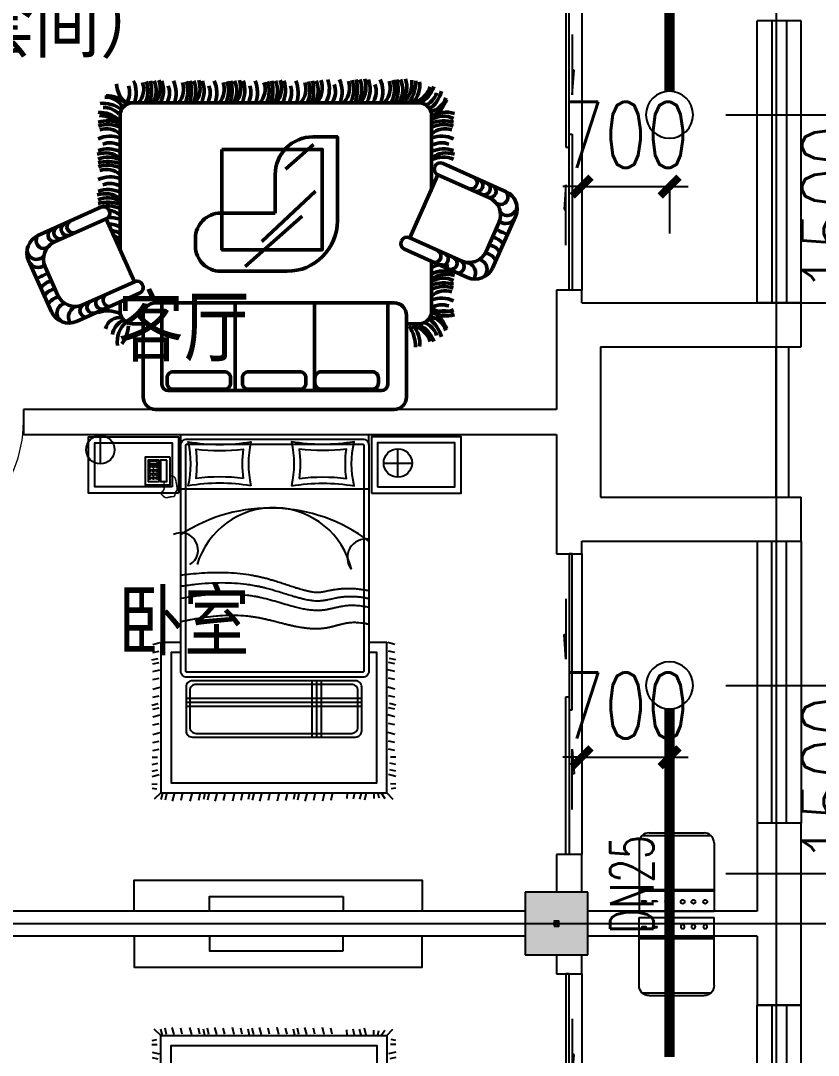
# Model space of a CAD drawing. Extents: x 0 to 2838408, y -923048 to 203859.
# Drawn here: x 2781941 to 2788298, y -390225 to -381975 of the extents above; entities that cross this region are included whole.
import ezdxf

# ---------------------------------------------------------------- set-up
doc = ezdxf.new("R2010")
doc.units = 0
doc.header["$LTSCALE"] = 1000
doc.layers.add('33', color=7, linetype='Continuous', lineweight=50)
for name, color, linetype in [('A-Fixt', 81, 'Continuous'), ('COLUMN', 9, 'Continuous'), ('DOTE', 8, 'Continuous'), ('E2-栏杆', 92, 'Continuous'), ('EQUIP_喷头', 7, 'Continuous'), ('LAYER2', 7, 'Continuous'), ('PIPE-喷淋', 6, 'Continuous'), ('PROMPT', 1, 'Continuous'), ('PUB_HATCH', 8, 'Continuous'), ('PUB_TEXT', 7, 'Continuous'), ('TEXT_喷淋', 7, 'Continuous'), ('TWT_DIM', 3, 'Continuous'), ('WALL', 9, 'Continuous'), ('WINDOW', 4, 'Continuous'), ('XREF', 8, 'Continuous'), ('配景', 3, 'Continuous')]:
    doc.layers.add(name, color=color, linetype=linetype)
doc.styles.add('_TCH_DIM_T3', font='SIMPLEX', dxfattribs={"width": 0.75, "bigfont": 'HZTXT'})
doc.styles.add('_TWT_PIPEDN', font='SIMPLEX', dxfattribs={"width": 0.8, "height": 2.3, "bigfont": 'HZTXT'})
doc.styles.get("Standard").update_dxf_attribs({"font": 'geniso.shx', "bigfont": 'hztxt.shx'})
doc.dimstyles.new('_TWT_ARCH&&150', dxfattribs={"dimtxt": 525, "dimasz": 150, "dimexe": 375, "dimexo": 450, "dimgap": 150, "dimtad": 1, "dimdec": 0, "dimzin": 0, "dimdsep": 46, "dimtxsty": '_TCH_DIM_T3', "dimblk": 'ARCHTICK', "dimcen": 0.09, "dimclrt": 7, "dimazin": 2, "dimtfac": 1, "dimtdec": 0, "dimtix": 1, "dimtmove": 2, "dimatfit": 3, "dimfxl": 1, "dimtolj": 1, "dimtzin": 0, "dimarcsym": 0})

# ---------------------------------------------------------------- blocks, each defined once
blk = doc.blocks.new('A$C59FF0D2A')
at = {"layer": '33', "color": 6}
for p, q in [((2880.8, 2636.6), (980.8, 2636.6)), ((880.8, 2536.6), (880.8, 1886.6)), ((2780.8, 2486.6), (1080.8, 2486.6)), ((1614.1, 1786.6), (1614.1, 2486.6)), ((2247.5, 1786.6), (2247.5, 2486.6)), ((2980.8, 1886.6), (2980.8, 2536.6)), ((1030.8, 2436.6), (1030.8, 1786.6)), ((2830.8, 1786.6), (2830.8, 2436.6)), ((880.8, 1954.3), (781.2, 1954.3)), ((3064.3, 1954.3), (2980.8, 1954.3)), ((3009.5, 1709), (3511.3, 1934.3)), ((681.2, 1854.3), (681.2, 1455.8)), ((3164.3, 1778.6), (3164.3, 1854.3)), ((3709.5, 1858.9), (3893.9, 1448.4)), ((980.8, 1786.6), (2880.8, 1786.6)), ((3050.5, 1617.8), (3461, 1802.1)), ((896.6, 1359), (394.9, 1584.3)), ((2984.4, 1642.9), (2984.4, 1642.9)), ((3050.5, 1617.8), (3275.8, 1116.1)), ((196.6, 1508.9), (12.3, 1098.4)), ((855.7, 1267.8), (445.2, 1452.1)), ((246.9, 1376.7), (144.5, 1148.7)), ((3164.3, 291), (3164.3, 1364.2)), ((855.7, 1267.8), (630.4, 766.1)), ((921.8, 1292.9), (921.8, 1292.9)), ((3686.3, 1300.4), (3275.8, 1116.1)), ((3818.5, 1250.1), (3316.7, 1024.8)), ((219.9, 950.4), (630.4, 766.1)), ((87.7, 900.1), (589.4, 674.8)), ((681.2, 879.3), (681.2, 291)), ((655.5, 700), (655.5, 700)), ((781.2, 191), (3064.3, 191))]:
    blk.add_line(p, q, dxfattribs=at)
at = {"layer": '33', "color": 252}
for p, q in [((3659.3, 1726.7), (3761.7, 1498.7)), ((1711.6, 1096.3), (2166.9, 1495.5)), ((1606.8, 894.7), (2033.9, 1297.9)), ((3250.6, 1050), (3250.6, 1050)), ((1622.9, 523.8), (1844.5, 721.3))]:
    blk.add_line(p, q, dxfattribs=at)
at = {"layer": '33', "color": 6}
for points in [[(1611.4, 2386.2), (1611.4, 2425.6, 0.414214), (1561.4, 2475.6), (1155, 2475.6, 0.414214), (1105, 2425.6), (1105, 2386.2, 0.414214), (1155, 2336.2), (1561.4, 2336.2, 0.414214)], [(2189.3, 2386.2), (2189.3, 2425.6, 0.414214), (2139.3, 2475.6), (1732.9, 2475.6, 0.414214), (1682.9, 2425.6), (1682.9, 2386.2, 0.414214), (1732.9, 2336.2), (2139.3, 2336.2, 0.414214)], [(2789.2, 2386.2), (2789.2, 2425.6, 0.414214), (2739.2, 2475.6), (2332.8, 2475.6, 0.414214), (2282.8, 2425.6), (2282.8, 2386.2, 0.414214), (2332.8, 2336.2), (2739.2, 2336.2, 0.414214)]]:
    blk.add_lwpolyline(points, format="xyb", close=True, dxfattribs=at)
for points in [[(1927.8, 1534.2), (1832.5, 1534.2, 0.414214), (1432.5, 1134.2), (1432.5, 463.5), (1627.8, 463.5, 0.414214), (1927.8, 763.5), (1927.8, 1071.3)], [(1927.8, 1071.3), (2363.3, 1071.3, 0.414214), (2563.3, 1271.3), (2563.3, 1334.2, 0.414214), (2363.3, 1534.2), (1832.5, 1534.2)]]:
    blk.add_lwpolyline(points, format="xyb", dxfattribs=at)
blk.add_lwpolyline([(2353, 562.6), (2353, 1362.6), (1553, 1362.6), (1553, 562.6)], close=True, dxfattribs=at)
for centre, radius, start, end in [((980.8, 2536.6), 100, 90, 180), ((2880.8, 2536.6), 100, 0, 90), ((1080.8, 2436.6), 50, 90, 180), ((2780.8, 2436.6), 50, 0, 90), ((781.2, 1854.3), 100, 90, 180), ((3064.3, 1854.3), 100, 0, 90), ((3572.7, 1797.5), 150, 24.17975, 114.17975), ((980.8, 1886.6), 100, 180, 270), ((2880.8, 1886.6), 100, 270, 0), ((3030, 1663.4), 50, 114.17975, 204.17975), ((333.4, 1447.5), 150, 65.82025, 155.82025), ((3030, 1663.4), 50, 204.17975, 294.17975), ((383.7, 1315.3), 150, 65.82025, 155.82025), ((3757, 1387), 150, 294.17975, 24.17975), ((876.2, 1313.4), 50, 335.82025, 65.82025), ((876.2, 1313.4), 50, 245.82025, 335.82025), ((3296.2, 1070.5), 50, 114.17975, 204.17975), ((3296.2, 1070.5), 50, 204.17975, 294.17975), ((609.9, 720.5), 50, 335.82025, 65.82025), ((609.9, 720.5), 50, 245.82025, 335.82025)]:
    blk.add_arc(centre, radius, start, end, dxfattribs=at)
at = {"layer": '33', "color": 252}
for centre, radius, start, end in [((881, 2165.8), 227.7, 197.87321, 243.13896), ((883.3, 2161.1), 202.4, 199.45813, 253.47291), ((966.9, 2101.9), 191.2, 170.19072, 224.74471), ((1115.2, 2139), 305.5, 179.75402, 213.06052), ((3369.2, 1946.2), 274.1, 142.59871, 175.10303), ((2992, 2092.7), 194.7, 308.83689, 9.98804), ((771.7, 2058.8), 219.5, 197.49508, 243.63714), ((722.9, 2057.5), 163.8, 198.3699, 258.92966), ((836, 2115.7), 240.2, 193.82007, 236.57304), ((792.4, 2091.9), 157.6, 197.0741, 248.46939), ((3082.7, 2059.2), 144, 291.32585, 351.87163), ((3167.1, 2019.9), 116.7, 260.01176, 346.48468), ((3430.3, 1846.6), 53.7, 286.0277, 84.99896), ((3490.3, 1898.2), 85.1, 277.23106, 34.95992), ((3588.5, 1868.5), 78.7, 281.20261, 61.53004), ((561.9, 1689), 202.4, 53.84819, 107.86297), ((582.1, 2078.3), 227.7, 250.55211, 295.81786), ((584.3, 1668.2), 191.2, 59.53804, 114.09203), ((599.7, 1959.5), 157.6, 249.753, 301.14829), ((3263.5, 2078.3), 227.7, 244.18214, 289.44789), ((3246.9, 1764), 53.1, 299.4492, 86.61382), ((3307.7, 1787.8), 50.3, 302.46922, 115.54545), ((3378.3, 1819.7), 50.2, 300.80004, 117.21463), ((3522.4, 1665.3), 150, 24.17975, 114.17975), ((602, 1989.7), 240.2, 246.49897, 289.25194), ((3625.6, 1865), 130, 282.7012, 328.94695), ((583.9, 1875.3), 219.5, 250.17398, 296.31604), ((572.4, 1853), 163.8, 251.0488, 311.60856), ((3666.3, 1791.9), 117.6, 277.82708, 328.84854), ((3690.2, 1733.6), 122.6, 279.52252, 328.43204), ((317.6, 1518.5), 78.7, 118.46996, 258.79739), ((415.9, 1548.2), 85.1, 145.04008, 262.76894), ((561.9, 1760.9), 202.4, 252.13703, 306.15181), ((582.9, 1932.1), 305.5, 255.47128, 288.77778), ((584.3, 1781.7), 191.2, 245.90797, 300.46196), ((4709.3, -408.9), 2186.1, 113.73705, 116.35844), ((475.9, 1496.6), 53.7, 95.00104, 253.9723), ((527.9, 1469.7), 50.2, 62.78537, 239.19996), ((582.1, 1760.2), 227.7, 250.55211, 295.81786), ((599.7, 1641.4), 157.6, 249.753, 301.14829), ((598.5, 1437.8), 50.3, 64.45455, 237.53078), ((3624.8, 1437.2), 150, 294.17975, 24.17975), ((3816.6, 1424.6), 80.2, 23.14273, 128.83959), ((280.6, 1515), 130, 211.05305, 257.2988), ((659.3, 1414), 53.1, 93.38618, 240.5508), ((3829.2, 1365.1), 75, 335.21214, 138.31923), ((239.8, 1441.9), 117.6, 211.15146, 262.17292), ((3261.6, 1557.3), 219.5, 243.68396, 244.30002), ((3262.7, 1614.1), 305.5, 251.22222, 255.22969), ((3772.4, 1291), 61.5, 318.42251, 152.21517), ((-803.1, -758.9), 2186.1, 63.64156, 66.26295), ((216, 1383.6), 122.6, 211.56796, 260.47748), ((3261.3, 1463.7), 191.2, 239.53804, 251.68369), ((3283.7, 1442.8), 202.4, 233.84819, 249.97571), ((3583.7, 1199.6), 50.1, 293.28438, 118.30027), ((3641.6, 1225.8), 51.1, 304.09998, 101.03437), ((3688.9, 1246.7), 50.1, 290.22773, 114.90662), ((3263.5, 1435.7), 227.7, 244.18214, 262.4545), ((3245.9, 1316.9), 157.6, 238.85171, 273.76083), ((3537.4, 1178.1), 50.6, 306.58664, 114.73653), ((149.1, 1037), 150, 155.82025, 245.82025), ((77, 1015.1), 75, 41.68077, 204.78786), ((89.5, 1074.6), 80.2, 51.16041, 156.85727), ((281.3, 1087.2), 150, 155.82025, 245.82025), ((3243.5, 1347.1), 240.2, 250.74806, 274.62247), ((3273.1, 1210.4), 163.8, 228.39144, 262.43559), ((133.7, 941), 61.5, 27.78483, 221.57749), ((3261.6, 1232.7), 219.5, 243.68396, 289.82602), ((3262.7, 1289.5), 305.5, 251.22222, 284.52872), ((217.3, 896.7), 50.1, 65.09338, 249.77227), ((264.5, 875.8), 51.1, 78.96563, 235.90002), ((3261.3, 1139.1), 191.2, 239.53804, 294.09203), ((3283.7, 1118.2), 202.4, 233.84819, 287.86297), ((322.5, 849.6), 50.1, 61.69973, 246.71562), ((368.7, 828.1), 50.6, 65.26347, 233.41336), ((3263.5, 1111.1), 227.7, 244.18214, 289.44789), ((3245.9, 992.3), 157.6, 238.85171, 290.247), ((3243.5, 1022.6), 240.2, 250.74806, 293.50103), ((3273.1, 885.9), 163.8, 228.39144, 288.9512), ((3261.6, 908.1), 219.5, 243.68396, 289.82602), ((3262.7, 965), 305.5, 251.22222, 284.52872), ((561.9, 793.7), 202.4, 252.13703, 306.15181), ((584.3, 814.6), 191.2, 245.90797, 300.46196), ((582.1, 786.6), 227.7, 250.55211, 295.81786), ((3261.3, 814.6), 191.2, 239.53804, 294.09203), ((3283.7, 793.7), 202.4, 233.84819, 287.86297), ((3263.5, 786.6), 227.7, 244.18214, 289.44789), ((599.7, 667.8), 157.6, 249.753, 301.14829), ((3245.9, 667.8), 157.6, 238.85171, 290.247), ((602, 698), 240.2, 246.49897, 289.25194), ((572.4, 561.3), 163.8, 251.0488, 311.60856), ((3243.5, 698), 240.2, 250.74806, 293.50103), ((3273.1, 561.3), 163.8, 228.39144, 288.9512), ((582.9, 640.4), 305.5, 255.47128, 288.77778), ((583.9, 583.6), 219.5, 250.17398, 296.31604), ((3326.4, 495.3), 202.4, 216.22812, 270.2429), ((3261.6, 583.6), 219.5, 243.68396, 289.82602), ((3262.7, 640.4), 305.5, 251.22222, 284.52872), ((561.9, 469.1), 202.4, 252.13703, 306.15181), ((584.3, 490), 191.2, 245.90797, 300.46196), ((771.7, 99.4), 219.5, 116.36286, 162.50492), ((722.9, 100.7), 163.8, 101.07034, 161.6301), ((781.2, 291), 100, 180, 270), ((3064.3, 291), 100, 270, 0), ((3291.9, 386.4), 157.6, 221.23164, 272.62693), ((3331.6, 494.7), 227.7, 226.56207, 271.82782), ((836, 42.5), 240.2, 123.42696, 166.17993), ((792.4, 66.3), 157.6, 111.53061, 162.9259), ((881, -7.7), 227.7, 116.86104, 162.12679), ((883.3, -2.9), 202.4, 106.52709, 160.54187), ((966.9, 56.3), 191.2, 135.25529, 189.80928), ((1112.3, 17.9), 305.5, 146.93948, 180.24598), ((1057.5, 32.9), 219.5, 139.40121, 185.54327), ((1081.7, 62.1), 202.4, 143.84819, 197.86297), ((1102.6, 84.5), 191.2, 149.53804, 204.09203), ((1253, 83.1), 305.5, 161.22222, 194.52872), ((1196.2, 84.2), 219.5, 153.68396, 199.82602), ((1173.9, 72.7), 163.8, 138.39144, 198.9512), ((1310.6, 102.3), 240.2, 160.74806, 203.50103), ((1280.4, 99.9), 157.6, 148.85171, 200.247), ((1399.1, 82.3), 227.7, 154.18214, 199.44789), ((1406.3, 62.1), 202.4, 143.84819, 197.86297), ((1427.1, 84.5), 191.2, 149.53804, 204.09203), ((1577.5, 83.1), 305.5, 161.22222, 194.52872), ((1520.7, 84.2), 219.5, 153.68396, 199.82602), ((1498.4, 72.7), 163.8, 138.39144, 198.9512), ((1635.1, 102.3), 240.2, 160.74806, 203.50103), ((1604.9, 99.9), 157.6, 148.85171, 200.247), ((1723.7, 82.3), 227.7, 154.18214, 199.44789), ((1755.6, 73), 202.4, 143.84819, 197.86297), ((1776.5, 95.4), 191.2, 149.53804, 204.09203), ((1926.9, 94), 305.5, 161.22222, 194.52872), ((1870.1, 95), 219.5, 153.68396, 199.82602), ((1847.8, 83.5), 163.8, 138.39144, 198.9512), ((1984.5, 113.1), 240.2, 160.74806, 203.50103), ((1954.3, 110.8), 157.6, 148.85171, 200.247), ((2073, 93.2), 227.7, 154.18214, 199.44789), ((2080.2, 73), 202.4, 143.84819, 197.86297), ((2101, 95.4), 191.2, 149.53804, 204.09203), ((2251.4, 94), 305.5, 161.22222, 194.52872), ((2194.6, 95), 219.5, 153.68396, 199.82602), ((2172.3, 83.5), 163.8, 138.39144, 198.9512), ((2309, 113.1), 240.2, 160.74806, 203.50103), ((2278.8, 110.8), 157.6, 148.85171, 200.247), ((2397.6, 93.2), 227.7, 154.18214, 199.44789), ((2404.7, 73), 202.4, 143.84819, 197.86297), ((2425.6, 95.4), 191.2, 149.53804, 204.09203), ((2576, 94), 305.5, 161.22222, 194.52872), ((2519.2, 95), 219.5, 153.68396, 199.82602), ((2496.9, 83.5), 163.8, 138.39144, 198.9512), ((2633.6, 113.1), 240.2, 160.74806, 203.50103), ((2603.4, 110.8), 157.6, 148.85171, 200.247), ((2722.1, 93.2), 227.7, 154.18214, 199.44789), ((2729.3, 73), 202.4, 143.84819, 197.86297), ((2750.1, 95.4), 191.2, 149.53804, 204.09203), ((2900.5, 94), 305.5, 161.22222, 194.52872), ((2843.7, 95), 219.5, 153.68396, 199.82602), ((2821.4, 83.5), 163.8, 138.39144, 198.9512), ((2958.1, 113.1), 240.2, 160.74806, 203.50103), ((2927.9, 110.8), 157.6, 148.85171, 200.247), ((3046.7, 93.2), 227.7, 154.18214, 199.44789), ((3047.3, 73), 202.4, 143.84819, 197.86297), ((3068.2, 95.4), 191.2, 149.53804, 204.09203), ((3218.6, 94), 305.5, 161.22222, 194.52872), ((3161.8, 95), 219.5, 153.68396, 199.82602), ((3139.5, 83.5), 163.8, 138.39144, 198.9512), ((3276.2, 113.1), 240.2, 160.74806, 203.50103), ((3246, 110.8), 157.6, 148.85171, 200.247), ((2990.3, 33.5), 202.4, 1.83806, 55.85284), ((3267.7, 355.7), 219.5, 226.06389, 272.20595), ((3282.9, 309.3), 163.8, 210.77137, 271.33113), ((3299.6, 435.5), 240.2, 233.12799, 275.88096)]:
    blk.add_arc(centre, radius, start, end, dxfattribs=at)
at = {"layer": '33', "color": 6}
for p in [(1614.1, 1786.6), (2247.5, 1786.6), (3078.6, 1555.1), (3106.8, 1492.4), (3135, 1429.7), (827.5, 1205.1), (771.2, 1079.7), (799.4, 1142.4), (743, 1016.9), (714.9, 954.2), (658.6, 828.8), (686.7, 891.5)]:
    blk.add_point(p, dxfattribs=at)
at = {"layer": '33', "color": 252}
for p in [(3163.1, 1366.9), (3191.3, 1304.2), (3219.4, 1241.5), (3247.6, 1178.8)]:
    blk.add_point(p, dxfattribs=at)
blk = doc.blocks.new('A$C2A5567CA')
at = {"layer": 'LAYER2', "color": 6}
for p, q in [((113.1, 2688.1), (113.1, 2914.4)), ((754, 2922.1), (2254, 2922.1)), ((754, 2836.3), (754, 2922.1)), ((2254, 2836.3), (2254, 2922.1)), ((2484.4, 2582), (2484.4, 2808.3)), ((2371.3, 2695.1), (2597.5, 2695.1)), ((2254, 2486.3), (754, 2486.3)), ((531.3, 1248.8), (587.3, 1263.8)), ((2461.4, 1248.8), (2405.3, 1263.8)), ((532.5, 1184.9), (582.9, 1196.1)), ((532.5, 1184.9), (582.9, 1196.1)), ((2460.2, 1184.9), (2409.7, 1196.1)), ((2460.2, 1184.9), (2409.7, 1196.1)), ((523.8, 1126.1), (574.2, 1137.4)), ((531.3, 1093.8), (581.7, 1105)), ((531.3, 1093.8), (581.7, 1105)), ((2461.4, 1093.8), (2410.9, 1105)), ((2461.4, 1093.8), (2410.9, 1105)), ((2468.9, 1126.1), (2418.4, 1137.4)), ((531.3, 1032.1), (587.3, 1047.1)), ((2461.4, 1032.1), (2405.3, 1047.1)), ((532.5, 968.2), (582.9, 979.4)), ((532.5, 968.2), (582.9, 979.4)), ((1798.3, 959.4), (1798.3, 509.4)), ((1836.3, 959.4), (1836.3, 509.4)), ((1874.3, 959.4), (1874.3, 509.4)), ((2460.2, 968.2), (2409.7, 979.4)), ((2460.2, 968.2), (2409.7, 979.4)), ((531.3, 892.1), (587.3, 907.1)), ((532.5, 828.2), (582.9, 839.4)), ((532.5, 828.2), (582.9, 839.4)), ((2461.4, 892.1), (2405.3, 907.1)), ((2460.2, 828.2), (2409.7, 839.4)), ((2460.2, 828.2), (2409.7, 839.4)), ((523.8, 765), (574.2, 776.2)), ((531.3, 732.6), (581.7, 743.9)), ((531.3, 732.6), (581.7, 743.9)), ((796.3, 819.3), (2196.3, 819.3)), ((796.3, 787.7), (2196.3, 787.7)), ((796.3, 756), (2196.3, 756)), ((2461.4, 732.6), (2410.9, 743.9)), ((2461.4, 732.6), (2410.9, 743.9)), ((2468.9, 765), (2418.4, 776.2)), ((531.3, 670.9), (587.3, 685.9)), ((2461.4, 670.9), (2405.3, 685.9)), ((532.5, 607), (582.9, 618.2)), ((532.5, 607), (582.9, 618.2)), ((2460.2, 607), (2409.7, 618.2)), ((2460.2, 607), (2409.7, 618.2)), ((531.3, 531), (587.3, 545.9)), ((2461.4, 531), (2405.3, 545.9)), ((532.5, 467), (582.9, 478.3)), ((532.5, 467), (582.9, 478.3)), ((532.5, 402.3), (582.9, 413.6)), ((2460.2, 467), (2409.7, 478.3)), ((2460.2, 467), (2409.7, 478.3)), ((2460.2, 402.3), (2409.7, 413.6)), ((524.9, 348.3), (567.8, 350.2)), ((2467.8, 348.3), (2424.8, 350.2)), ((525.7, 290.3), (572.4, 301.5)), ((525.7, 238.4), (572.4, 249.6)), ((2467, 290.3), (2420.3, 301.5)), ((2467, 238.4), (2420.3, 249.6)), ((525.7, 196.4), (581.7, 211.4)), ((2467, 196.4), (2410.9, 211.4)), ((523.8, 135.2), (566.7, 137)), ((525.6, 103.4), (563, 95.9)), ((2468.9, 135.2), (2425.9, 137)), ((2467, 103.4), (2429.7, 95.9)), ((596.3, 63.9), (542.1, 14.5)), ((607.5, 63.5), (596.3, 13.1)), ((639.9, 56), (628.7, 5.6)), ((639.9, 56), (628.7, 5.6)), ((701.6, 56), (686.6, 0)), ((765.5, 54.8), (754.3, 4.4)), ((765.5, 54.8), (754.3, 4.4)), ((841.5, 56), (826.6, 0)), ((905.5, 54.8), (894.2, 4.4)), ((905.5, 54.8), (894.2, 4.4)), ((946.1, 63.5), (934.9, 13.1)), ((978.5, 56), (967.3, 5.6)), ((978.5, 56), (967.3, 5.6)), ((1040.2, 56), (1025.2, 0)), ((1104.1, 54.8), (1092.9, 4.4)), ((1104.1, 54.8), (1092.9, 4.4)), ((1180.1, 56), (1165.2, 0)), ((1244.1, 54.8), (1232.8, 4.4)), ((1244.1, 54.8), (1232.8, 4.4)), ((1302.8, 63.5), (1291.6, 13.1)), ((1335.1, 56), (1323.9, 5.6)), ((1335.1, 56), (1323.9, 5.6)), ((1396.8, 56), (1381.9, 0)), ((1460.8, 54.8), (1449.5, 4.4)), ((1460.8, 54.8), (1449.5, 4.4)), ((1536.8, 56), (1521.8, 0)), ((1600.7, 54.8), (1589.5, 4.4)), ((1600.7, 54.8), (1589.5, 4.4)), ((1664, 63.5), (1652.8, 13.1)), ((1696.3, 56), (1685.1, 5.6)), ((1696.3, 56), (1685.1, 5.6)), ((1758, 56), (1743, 0)), ((1821.9, 54.8), (1810.7, 4.4)), ((1821.9, 54.8), (1810.7, 4.4)), ((1898, 56), (1883, 0)), ((1961.9, 54.8), (1950.7, 4.4)), ((1961.9, 54.8), (1950.7, 4.4)), ((2080.6, 62.4), (2078.8, 19.5)), ((2138.6, 61.7), (2127.4, 14.9)), ((2190.6, 61.7), (2179.4, 14.9)), ((2232.5, 61.7), (2217.5, 5.6)), ((2293.8, 63.5), (2291.9, 20.6)), ((2325.5, 61.7), (2333, 24.3)), ((2352.1, 64.6), (2379.8, 20.6)), ((2396.3, 63.9), (2443, 14.5))]:
    blk.add_line(p, q, dxfattribs=at)
for points in [[(735, 2454.9), (19.5, 2454.9), (19.5, 2904.9), (735, 2904.9)], [(2272.9, 2454.9), (2988.5, 2454.9), (2988.5, 2904.9), (2272.9, 2904.9)], [(685, 2504.9), (69.5, 2504.9), (69.5, 2854.9), (685, 2854.9)], [(2322.9, 2504.9), (2938.5, 2504.9), (2938.5, 2854.9), (2322.9, 2854.9)], [(668.3, 2741.2), (469.7, 2741.2), (469.7, 2520.5), (668.3, 2520.5)], [(581.6, 2717), (492.8, 2717), (492.8, 2547.7), (581.6, 2547.7)], [(569.5, 2705.9), (505, 2705.9), (505, 2689.8), (569.5, 2689.8)], [(644.1, 2718), (593.7, 2718), (593.7, 2546.7), (644.1, 2546.7)]]:
    blk.add_lwpolyline(points, close=True, dxfattribs=at)
for points in [[(804, 2886.3), (2204, 2886.3, -0.414214), (2254, 2836.3), (2254, 1036.3, -0.414214), (2204, 986.3), (804, 986.3, -0.414214), (754, 1036.3), (754, 2836.3, -0.414214)], [(804, 2846.3), (2204, 2846.3, -0.414214), (2214, 2836.3), (2214, 1036.3, -0.414214), (2204, 1026.3), (804, 1026.3, -0.414214), (794, 1036.3), (794, 2836.3, -0.414214)], [(1313.6, 2513.7, 0.08), (813.6, 2513.7, 0.114286), (813.6, 2863.7, 0.08), (1313.6, 2863.7, 0.114286)], [(1636, 2513.7, -0.08), (2136, 2513.7, -0.114286), (2136, 2863.7, -0.08), (1636, 2863.7, -0.114286)], [(1251.8, 2572.8, 0.058188), (875.5, 2572.8, 0.070569), (875.5, 2804.7, 0.058188), (1251.8, 2804.7, 0.070569)], [(1697.8, 2572.8, -0.058188), (2074.1, 2572.8, -0.070569), (2074.1, 2804.7, -0.058188), (1697.8, 2804.7, -0.070569)], [(846.3, 509.4), (2146.3, 509.4, 0.414214), (2196.3, 559.4), (2196.3, 909.4, 0.414214), (2146.3, 959.4), (846.3, 959.4, 0.414214), (796.3, 909.4), (796.3, 559.4, 0.414214)], [(876.3, 539.4), (2116.3, 539.4, 0.414214), (2166.3, 589.4), (2166.3, 879.4, 0.414214), (2116.3, 929.4), (876.3, 929.4, 0.414214), (826.3, 879.4), (826.3, 589.4, 0.414214)]]:
    blk.add_lwpolyline(points, format="xyb", close=True, dxfattribs=at)
at = {"layer": 'LAYER2', "color": 6, "const_width": 12}
blk.add_lwpolyline([(618.9, 2546.7), (620.4, 2528), (621.3, 2513), (621.4, 2501.4), (621, 2492.4), (620.1, 2485.8), (618.7, 2480.9), (616.9, 2477.2), (614.7, 2474.2), (612.3, 2471.5), (609.6, 2468.9), (607, 2466.5), (604.4, 2464.2), (602.1, 2462), (600.1, 2459.8), (598.6, 2457.6), (597.7, 2455.5), (597.6, 2453.2), (598.1, 2450.9), (599.2, 2448.6), (600.8, 2446.2), (602.8, 2443.7), (605.1, 2441.2), (607.7, 2438.5), (610.3, 2435.8), (613.1, 2433), (615.9, 2430.2), (618.9, 2427.5), (622, 2425), (625.3, 2422.8), (628.8, 2421), (632.6, 2419.7), (636.7, 2419), (641.2, 2418.9), (645.9, 2419.4), (650.8, 2420.3), (655.8, 2421.5), (660.9, 2422.8), (665.9, 2424), (670.8, 2425.1), (675.6, 2425.9), (680, 2426.3), (684.2, 2426.4), (688.1, 2426.4), (691.7, 2426.5), (695, 2426.8), (698, 2427.7), (700.6, 2429.1), (703, 2431.4), (704.9, 2434.7), (706.6, 2438.7), (708.1, 2443.2), (709.5, 2448.1), (710.8, 2453.1), (712.1, 2457.8), (713.4, 2462.3), (714.9, 2466), (716.5, 2469.1), (718.3, 2471.5), (720.1, 2473.5), (721.8, 2475.4), (723.3, 2477.4), (724.5, 2479.7), (725.4, 2482.6), (725.8, 2486.4), (725.6, 2491.1), (725, 2496.8), (724, 2503.3), (722.7, 2510.5), (721.3, 2518.2), (719.7, 2526.5), (718.1, 2535.1), (716.6, 2544), (715.1, 2552.9), (713.4, 2561.7), (710.8, 2570), (706.9, 2577.5), (701.2, 2583.8), (693.2, 2588.7), (682.4, 2591.9), (668.3, 2593)], dxfattribs=at)
at = {"layer": 'LAYER2', "color": 6}
for points in [[(754, 1263.9), (596.3, 1263.9), (596.3, 63.9), (2396.3, 63.9), (2396.3, 1263.9), (2254, 1263.9)], [(754, 1183.9), (676.3, 1183.9), (676.3, 143.9), (2316.3, 143.9), (2316.3, 1183.9), (2254, 1183.9)]]:
    blk.add_lwpolyline(points, dxfattribs=at)
for centre, radius in [((113.1, 2801.3), 113.1), ((2484.4, 2695.1), 113.1), ((507, 2668.7), 9.56), ((507, 2637.4), 9.56), ((535.7, 2668.7), 9.56), ((535.7, 2637.4), 9.56), ((564.5, 2668.7), 9.56), ((564.5, 2637.4), 9.56), ((507, 2606.1), 9.56), ((507, 2574.9), 9.56), ((535.7, 2606.1), 9.56), ((535.7, 2574.9), 9.56), ((564.5, 2606.1), 9.56), ((564.5, 2574.9), 9.56)]:
    blk.add_circle(centre, radius, dxfattribs=at)
for centre, radius, start, end in [((1466.4, 1034.2), 1302, 52.78115, 123.17307), ((1494.2, 1701.7), 637.1, 13.28318, 163.23315), ((755.8, 2002.1), 136, 300.99987, 116.25853), ((2231, 1941), 149.3, 81.16352, 218.49155)]:
    blk.add_arc(centre, radius, start, end, dxfattribs=at)
for points, knots in [([(2254, 1674.1), (2249.2, 1675.2), (2244.5, 1676.3), (2228.9, 1679.5), (2217.9, 1681.6), (2194.4, 1685.5), (2181.9, 1687.2), (2158.9, 1689.8), (2148.5, 1690.8), (2127.5, 1692.3), (2116.8, 1692.8), (2099.3, 1693.1), (2092.6, 1693.2), (2081.7, 1693.1), (2077.6, 1693), (2065, 1692.7), (2056.5, 1692.3), (2046.4, 1691.7), (2044.9, 1691.5), (2041.9, 1691.3), (2040.4, 1691.2), (2036, 1690.9), (2033.2, 1690.6), (2027.5, 1690.1), (2024.7, 1689.8), (2016.5, 1689), (2011.1, 1688.3), (2001.9, 1687.2), (1997.9, 1686.6), (1986.2, 1685), (1978.7, 1683.8), (1968.4, 1682.1), (1965.3, 1681.5), (1959.1, 1680.4), (1956.2, 1679.9), (1947.4, 1678.3), (1941.8, 1677.2), (1931.1, 1675.2), (1926, 1674.1), (1919.3, 1672.8), (1917.5, 1672.5), (1914.1, 1671.8), (1912.4, 1671.4), (1907.4, 1670.4), (1904.3, 1669.8), (1894.7, 1667.9), (1888.8, 1666.8), (1882.2, 1665.7), (1880.7, 1665.4), (1877.8, 1664.9), (1876.4, 1664.7), (1874.1, 1664.4), (1873.1, 1664.2), (1871.2, 1664), (1870.3, 1663.8), (1869, 1663.7), (1868.4, 1663.6), (1867.6, 1663.5), (1867.2, 1663.5), (1866.2, 1663.3), (1865.5, 1663.3), (1864.1, 1663.1), (1863.3, 1663.1), (1861.1, 1662.9), (1859.7, 1662.8), (1856.6, 1662.6), (1855.1, 1662.5), (1850.3, 1662.3), (1847, 1662.3), (1840.1, 1662.4), (1836.4, 1662.5), (1825.2, 1663.2), (1817.2, 1664), (1803.3, 1665.9), (1797.9, 1666.7), (1788.4, 1668.4), (1784.3, 1669.1), (1771.8, 1671.6), (1763, 1673.6), (1744.6, 1678.1), (1734.9, 1680.6), (1718.1, 1685.3), (1711.1, 1687.3), (1694.6, 1692.2), (1684.9, 1695.2), (1668.7, 1700.3), (1662.4, 1702.3), (1649.5, 1706.5), (1643, 1708.6), (1623.1, 1715.2), (1609.3, 1719.7), (1588.1, 1726.7), (1581, 1729.1), (1566.5, 1733.9), (1559.1, 1736.3), (1536.7, 1743.5), (1521.3, 1748.4), (1495.7, 1756.2), (1485.7, 1759.2), (1465.3, 1765.1), (1454.9, 1768), (1433.8, 1773.7), (1423, 1776.4), (1407.6, 1780.2), (1403.1, 1781.3), (1396, 1782.9), (1393.4, 1783.6), (1388.1, 1784.7), (1385.5, 1785.3), (1377.7, 1787.1), (1372.4, 1788.2), (1361.9, 1790.4), (1356.7, 1791.5), (1341, 1794.6), (1330.6, 1796.5), (1288.8, 1803.7), (1257.7, 1808), (1195.9, 1814.6), (1165.3, 1816.9), (1110.6, 1819.5), (1086.4, 1820.1), (1038.4, 1820.3), (1014.6, 1820), (960.1, 1818.3), (929.6, 1816.6), (869.4, 1812.1), (839.6, 1809.4), (791.3, 1804.2), (772.6, 1802), (754, 1799.6)], [231.130346, 231.130346, 231.130346, 231.130346, 240.568219, 240.568219, 261.773846, 261.773846, 284.874936, 284.874936, 303.349209, 303.349209, 321.823482, 321.823482, 333.217097, 333.217097, 340.119488, 340.119488, 354.148606, 354.148606, 356.632573, 356.632573, 359.116541, 359.116541, 363.98052, 363.98052, 368.8445, 368.8445, 378.572459, 378.572459, 386.219297, 386.219297, 401.512972, 401.512972, 408.42834, 408.42834, 415.343708, 415.343708, 429.174445, 429.174445, 443.335879, 443.335879, 448.633389, 448.633389, 453.930899, 453.930899, 464.52592, 464.52592, 488.075333, 488.075333, 495.669035, 495.669035, 503.262737, 503.262737, 509.716383, 509.716383, 516.170029, 516.170029, 520.587352, 520.587352, 523.682012, 523.682012, 529.871331, 529.871331, 536.060651, 536.060651, 548.43929, 548.43929, 560.817929, 560.817929, 585.575207, 585.575207, 610.332484, 610.332484, 658.311599, 658.311599, 686.599029, 686.599029, 706.339667, 706.339667, 745.820942, 745.820942, 785.302218, 785.302218, 811.709536, 811.709536, 846.579199, 846.579199, 868.074238, 868.074238, 889.569277, 889.569277, 932.559354, 932.559354, 953.815729, 953.815729, 975.072105, 975.072105, 1017.584855, 1017.584855, 1043.882125, 1043.882125, 1070.179395, 1070.179395, 1096.476665, 1096.476665, 1107.111283, 1107.111283, 1113.333906, 1113.333906, 1119.556529, 1119.556529, 1132.001775, 1132.001775, 1144.447021, 1144.447021, 1169.337513, 1169.337513, 1244.209105, 1244.209105, 1319.080697, 1319.080697, 1379.358325, 1379.358325, 1439.635953, 1439.635953, 1518.575951, 1518.575951, 1597.515949, 1597.515949, 1648.344618, 1648.344618, 1648.344618, 1648.344618]), ([(2254, 1611.8), (2253.8, 1611.8), (2253.7, 1611.8), (2242.6, 1614.4), (2231.4, 1616.7), (2208.8, 1620.8), (2197.2, 1622.7), (2173.7, 1625.7), (2161.7, 1626.9), (2132.9, 1629), (2116, 1629.5), (2094.5, 1629.1), (2090.3, 1629), (2077.6, 1628.5), (2069.1, 1628), (2058.7, 1627.1), (2056.8, 1627), (2053.1, 1626.6), (2051.3, 1626.4), (2045.9, 1625.9), (2042.3, 1625.5), (2035.3, 1624.6), (2031.8, 1624.1), (2023.3, 1623), (2018.3, 1622.2), (2004.2, 1619.9), (1995.3, 1618.3), (1979.2, 1615.2), (1971.9, 1613.7), (1957.9, 1610.7), (1951.2, 1609.3), (1938.6, 1606.5), (1932.6, 1605.2), (1922.2, 1603), (1917.6, 1602), (1910.8, 1600.7), (1908.3, 1600.2), (1902.7, 1599.1), (1899.6, 1598.6), (1894.3, 1597.7), (1892, 1597.3), (1889, 1596.9), (1888.3, 1596.8), (1886.7, 1596.5), (1885.9, 1596.4), (1884.4, 1596.2), (1883.6, 1596.1), (1881.3, 1595.9), (1879.7, 1595.7), (1873.3, 1595), (1868.3, 1594.7), (1855.7, 1594.1), (1847.9, 1594), (1831.8, 1594.4), (1823.5, 1594.8), (1806.3, 1596.4), (1797.3, 1597.5), (1780.8, 1599.9), (1773.3, 1601.1), (1758, 1604), (1750.2, 1605.5), (1732.6, 1609.4), (1722.9, 1611.7), (1702.9, 1616.7), (1692.7, 1619.5), (1671.8, 1625.3), (1661.1, 1628.4), (1635.9, 1635.9), (1621.2, 1640.4), (1591.1, 1649.7), (1575.6, 1654.5), (1544, 1664.4), (1527.8, 1669.3), (1498.1, 1678.2), (1484.7, 1682.1), (1457.4, 1689.8), (1443.5, 1693.5), (1420.1, 1699.5), (1410.8, 1701.8), (1397.7, 1704.8), (1394.1, 1705.6), (1386.4, 1707.4), (1382.2, 1708.3), (1373.8, 1710), (1369.7, 1710.9), (1361.4, 1712.6), (1357.2, 1713.4), (1344.7, 1715.8), (1336.4, 1717.3), (1311.5, 1721.6), (1294.9, 1724.1), (1245.8, 1730.6), (1213.4, 1733.6), (1149, 1737.5), (1117, 1738.4), (1048.4, 1738.3), (1011.8, 1737.1), (939.4, 1732.7), (903.6, 1729.5), (832.7, 1721.7), (797.7, 1717.1), (760, 1711.6), (757, 1711.2), (754, 1710.8)], [219.582508, 219.582508, 219.582508, 219.582508, 219.928277, 219.928277, 245.073137, 245.073137, 270.217997, 270.217997, 295.362857, 295.362857, 329.649995, 329.649995, 337.974191, 337.974191, 354.622582, 354.622582, 358.245578, 358.245578, 361.868575, 361.868575, 369.114569, 369.114569, 376.360563, 376.360563, 387.295149, 387.295149, 408.050638, 408.050638, 427.109416, 427.109416, 446.168193, 446.168193, 465.22697, 465.22697, 481.596767, 481.596767, 491.112433, 491.112433, 504.498149, 504.498149, 515.611116, 515.611116, 519.793814, 519.793814, 523.976512, 523.976512, 528.15921, 528.15921, 536.524605, 536.524605, 562.569258, 562.569258, 601.201607, 601.201607, 639.833956, 639.833956, 678.466304, 678.466304, 709.014515, 709.014515, 739.562725, 739.562725, 775.695874, 775.695874, 811.829022, 811.829022, 847.962171, 847.962171, 895.327453, 895.327453, 942.692735, 942.692735, 990.058017, 990.058017, 1027.665483, 1027.665483, 1065.27295, 1065.27295, 1089.824071, 1089.824071, 1099.100112, 1099.100112, 1109.728182, 1109.728182, 1120.356253, 1120.356253, 1130.984324, 1130.984324, 1152.240465, 1152.240465, 1194.752748, 1194.752748, 1278.740023, 1278.740023, 1362.727298, 1362.727298, 1460.590628, 1460.590628, 1558.453959, 1558.453959, 1656.31729, 1656.31729, 1664.830175, 1664.830175, 1664.830175, 1664.830175]), ([(2254, 1542), (2246.3, 1543.9), (2238.5, 1545.6), (2214.6, 1550.4), (2198.3, 1553.1), (2165.1, 1557), (2148.3, 1558.3), (2114, 1559), (2096.6, 1558.5), (2077.2, 1556.7), (2075.4, 1556.5), (2070, 1556), (2066.5, 1555.6), (2055.9, 1554.2), (2049, 1553.2), (2031.2, 1550.2), (2020.6, 1548.1), (2000.1, 1543.8), (1990.3, 1541.5), (1971.3, 1537.1), (1962.2, 1534.9), (1944.7, 1530.8), (1936.4, 1529), (1924.6, 1526.6), (1921, 1525.9), (1914.3, 1524.6), (1911.2, 1524.1), (1906.9, 1523.4), (1905.5, 1523.2), (1902.8, 1522.8), (1901.4, 1522.6), (1897.4, 1522), (1894.7, 1521.7), (1886.5, 1520.8), (1881, 1520.3), (1862.7, 1519), (1849.8, 1518.7), (1823.4, 1519.3), (1809.9, 1520.1), (1782.5, 1522.8), (1768.6, 1524.7), (1740.2, 1529.4), (1725.8, 1532.2), (1696.5, 1538.6), (1681.6, 1542.1), (1645.7, 1551.3), (1624.5, 1557.2), (1581.4, 1569.5), (1559.4, 1576), (1514.7, 1589.1), (1492, 1595.6), (1445.7, 1608.2), (1422.1, 1614.3), (1388.8, 1621.9), (1379.4, 1623.9), (1366.4, 1626.5), (1363, 1627.2), (1356, 1628.6), (1352.5, 1629.3), (1342, 1631.2), (1335, 1632.4), (1314.1, 1635.9), (1300.2, 1637.9), (1258.5, 1643.3), (1230.7, 1645.9), (1162.7, 1650.1), (1122.6, 1650.7), (1042.8, 1648.9), (1003.2, 1646.5), (924.3, 1639.5), (885.2, 1634.8), (815.3, 1624.9), (784.6, 1620), (754, 1614.7)], [204.393171, 204.393171, 204.393171, 204.393171, 224.920874, 224.920874, 266.834852, 266.834852, 308.748831, 308.748831, 350.662809, 350.662809, 354.941639, 354.941639, 363.4993, 363.4993, 380.695655, 380.695655, 408.807084, 408.807084, 436.918513, 436.918513, 465.029942, 465.029942, 493.141371, 493.141371, 506.382129, 506.382129, 517.960238, 517.960238, 523.243842, 523.243842, 528.527446, 528.527446, 539.094653, 539.094653, 560.229067, 560.229067, 609.264959, 609.264959, 658.30085, 658.30085, 707.336742, 707.336742, 756.372634, 756.372634, 805.408525, 805.408525, 872.831468, 872.831468, 940.25441, 940.25441, 1007.677353, 1007.677353, 1075.100295, 1075.100295, 1101.366996, 1101.366996, 1111.0169, 1111.0169, 1120.666804, 1120.666804, 1139.966612, 1139.966612, 1178.566227, 1178.566227, 1255.765458, 1255.765458, 1368.305994, 1368.305994, 1480.84653, 1480.84653, 1593.387067, 1593.387067, 1682.776923, 1682.776923, 1682.776923, 1682.776923]), ([(2254, 1407.7), (2198.1, 1420.7), (2088.5, 1432.4), (1790.6, 1319.6), (1343, 1523.6), (951.5, 1470.5), (754, 1428.5)], [184.198248, 184.198248, 184.198248, 184.198248, 354.970421, 520.39412, 1105.455655, 1701.596777, 1701.596777, 1701.596777, 1701.596777]), ([(2254, 1407.7), (2253.3, 1407.8), (2252.7, 1408), (2242.3, 1410.4), (2232.5, 1412.4), (2200.2, 1418.3), (2177.7, 1421), (2141.6, 1422.6), (2128, 1422.5), (2108.1, 1421.3), (2101.8, 1420.8), (2091.1, 1419.6), (2086.6, 1419), (2077.6, 1417.6), (2073.2, 1416.8), (2066.1, 1415.5), (2063.5, 1415), (2053.5, 1412.9), (2046.1, 1411.2), (2035.7, 1408.7), (2032.6, 1407.9), (2026.6, 1406.4), (2023.5, 1405.6), (2016.9, 1403.8), (2013.2, 1402.9), (2006.9, 1401.2), (2004.3, 1400.4), (1999, 1399), (1996.3, 1398.3), (1990.1, 1396.6), (1986.5, 1395.6), (1979.8, 1393.8), (1976.8, 1393), (1970.7, 1391.4), (1967.7, 1390.6), (1961.8, 1389.1), (1959.1, 1388.4), (1954.3, 1387.2), (1952.4, 1386.7), (1948.5, 1385.8), (1946.5, 1385.3), (1940.6, 1384), (1936.7, 1383.1), (1928.9, 1381.5), (1925, 1380.8), (1917.2, 1379.4), (1913.3, 1378.7), (1899.2, 1376.6), (1889.1, 1375.4), (1868.8, 1373.5), (1858.6, 1372.9), (1835, 1372.2), (1821.5, 1372.3), (1794.5, 1373.4), (1781, 1374.3), (1758.6, 1376.5), (1749.7, 1377.5), (1731.9, 1379.9), (1723, 1381.2), (1701.1, 1384.7), (1688.1, 1387.1), (1665.1, 1391.6), (1655.2, 1393.7), (1635.2, 1398), (1625.2, 1400.3), (1603.3, 1405.5), (1591.4, 1408.4), (1563.9, 1415.2), (1548.4, 1419.2), (1519.6, 1426.5), (1506.3, 1429.9), (1479.7, 1436.6), (1466.4, 1439.9), (1442.1, 1445.7), (1431.1, 1448.3), (1409, 1453.2), (1397.9, 1455.5), (1375, 1460.1), (1363.1, 1462.3), (1339.4, 1466.3), (1327.6, 1468), (1303.8, 1471.2), (1292, 1472.5), (1248, 1476.9), (1215.9, 1478.6), (1151.7, 1479.7), (1119.6, 1478.9), (1055.4, 1475.4), (1023.3, 1472.5), (959.2, 1465.1), (927.1, 1460.6), (862.9, 1450.1), (830.8, 1444.2), (783.8, 1434.8), (768.9, 1431.7), (754, 1428.5)], [184.194805, 184.194805, 184.194805, 184.194805, 186.158978, 186.158978, 216.055756, 216.055756, 284.983872, 284.983872, 326.898212, 326.898212, 346.167666, 346.167666, 359.94547, 359.94547, 373.723273, 373.723273, 381.743829, 381.743829, 404.56406, 404.56406, 413.926065, 413.926065, 423.28807, 423.28807, 434.505313, 434.505313, 442.671871, 442.671871, 450.838429, 450.838429, 461.9626, 461.9626, 471.343549, 471.343549, 480.724498, 480.724498, 489.309155, 489.309155, 495.323223, 495.323223, 501.337291, 501.337291, 513.365427, 513.365427, 525.393563, 525.393563, 537.421699, 537.421699, 568.523092, 568.523092, 599.624485, 599.624485, 640.748122, 640.748122, 681.87176, 681.87176, 708.946058, 708.946058, 736.020357, 736.020357, 775.41591, 775.41591, 805.598757, 805.598757, 835.781604, 835.781604, 871.794418, 871.794418, 918.741306, 918.741306, 958.784836, 958.784836, 998.828367, 998.828367, 1032.105765, 1032.105765, 1065.383164, 1065.383164, 1101.117715, 1101.117715, 1136.852265, 1136.852265, 1172.586816, 1172.586816, 1269.371788, 1269.371788, 1366.15676, 1366.15676, 1462.941732, 1462.941732, 1559.726705, 1559.726705, 1656.511677, 1656.511677, 1701.59682, 1701.59682, 1701.59682, 1701.59682])]:
    blk.add_open_spline(points, degree=3, knots=knots, dxfattribs=at)
blk = doc.blocks.new('A$C61295E98')
at = {"color": 3}
for p, q in [((544, 597.9), (0, 597.9)), ((0, 597.9), (0, 0)), ((161.4, 597.9), (161.4, 0)), ((170.4, 0.2), (170.4, 597.6)), ((602.7, 572.2), (602.7, 25.6)), ((624, 517.9), (624, 80)), ((544, 0), (0, 0))]:
    blk.add_line(p, q, dxfattribs=at)
for points in [[(81.8, 540.3), (75.3, 540.3), (75.3, 576.8), (81.8, 576.8)], [(81.8, 453.1), (75.3, 453.1), (75.3, 489.6), (81.8, 489.6)], [(81.8, 352.9), (75.3, 352.9), (75.3, 389.4), (81.8, 389.4)]]:
    blk.add_lwpolyline(points, close=True, dxfattribs=at)
for centre in [(74, 250.1), (74, 164.2), (74, 70.5)]:
    blk.add_circle(centre, 15.7, dxfattribs=at)
for centre, start, end in [((544, 517.9), 360, 90), ((544, 80), 270, 0)]:
    blk.add_arc(centre, 80, start, end, dxfattribs=at)
blk = doc.blocks.new('宿舍套件')
at = {"layer": 'A-Fixt'}
for points in [[(55653.8, 9422.7), (55653.8, 11718.5), (55407.1, 11718.5), (55407.1, 9422.7)], [(55537.2, 10051.9), (55653.8, 10051.9), (55653.8, 11118.4), (55537.2, 11118.4)]]:
    blk.add_lwpolyline(points, close=True, dxfattribs=at)
at = {"xscale": -1, "rotation": 90}
blk.add_blockref('A$C2A5567CA', (54776, 12101.1), dxfattribs=at)
at = {"layer": 'A-Fixt', "xscale": -1, "rotation": 270}
blk.add_blockref('A$C59FF0D2A', (49017.2, 8666.7), dxfattribs=at)
at = {"layer": '配景', "color": 252, "xscale": -1, "rotation": 4.67639499259326e-09}
blk.add_blockref('A$C61295E98', (55653.8, 7096.6), dxfattribs=at)
blk = doc.blocks.new('宿舍套件2')
at = {"layer": 'A-Fixt'}
for points in [[(55503.8, 9422.7), (55503.8, 11718.5), (55257.1, 11718.5), (55257.1, 9422.7)], [(55387.2, 10051.9), (55503.8, 10051.9), (55503.8, 11118.4), (55387.2, 11118.4)]]:
    blk.add_lwpolyline(points, close=True, dxfattribs=at)
at = {"xscale": -1, "rotation": 90}
blk.add_blockref('A$C2A5567CA', (54776, 12101.1), dxfattribs=at)
at = {"layer": '配景', "color": 252, "xscale": -1, "rotation": 4.676388631483896e-09}
blk.add_blockref('A$C61295E98', (55653.8, 7096.6), dxfattribs=at)
blk = doc.blocks.new('$DorLib2D$00000131')
at = {"color": 0, "linetype": 'Continuous'}
for p, q in [((0.15, 0.125), (0.2319, 0.1973)), ((0.2319, 0.1973), (0.2319, 0.125)), ((-0.5, 0.125), (-0.5, 0)), ((0.0192, 0.125), (-0.5, 0.125)), ((0.0192, 0), (0.0192, 0.125)), ((0.35, 0.125), (0.15, 0.125)), ((-0.5, 0), (0.0192, 0)), ((-0.024, 0), (0.5, 0)), ((-0.024, -0.125), (-0.024, 0)), ((0.5, 0), (0.5, -0.125)), ((-0.35, -0.125), (-0.15, -0.125)), ((-0.2319, -0.1973), (-0.2319, -0.125)), ((-0.15, -0.125), (-0.2319, -0.1973)), ((0.5, -0.125), (-0.024, -0.125))]:
    blk.add_line(p, q, dxfattribs=at)
blk = doc.blocks.new('$WINLIB2D$00000001')
at = {"color": 0}
for points in [[(-0.5, 0.5), (-0.5, -0.5)], [(-0.5, 0.5), (0.5, 0.5)], [(0.5, -0.5), (0.5, 0.5)], [(0.5, 0.1667), (-0.5, 0.1667)], [(0.5, -0.1667), (-0.5, -0.1667)], [(-0.5, -0.5), (0.5, -0.5)]]:
    blk.add_lwpolyline(points, dxfattribs=at)
blk = doc.blocks.new('$DorLib2D$00000001')
for p, q in [((0.45, 0.975), (0.5, 0.975)), ((0.45, 0), (0.45, 0.975)), ((0.5, 0), (0.5, 0.975)), ((0.5, 0), (0.45, 0))]:
    blk.add_line(p, q)
at = {"lineweight": 13}
blk.add_arc((0.475, 0), 0.975, 91.46928, 180, dxfattribs=at)
blk = doc.blocks.new('2F1')
at = {"layer": 'PUB_HATCH'}
blk.add_hatch(color=256, dxfattribs=at).paths.add_polyline_path([(2449916.7, -388925.2), (2449916.7, -389425.2), (2450416.7, -389425.2), (2450416.7, -388925.2)])
at = {"layer": 'COLUMN'}
for p, q in [((2449916.7, -388925.2), (2449916.7, -389425.2)), ((2450416.7, -388925.2), (2449916.7, -388925.2)), ((2450416.7, -389425.2), (2450416.7, -388925.2)), ((2449916.7, -389425.2), (2450416.7, -389425.2))]:
    blk.add_line(p, q, dxfattribs=at)
at = {"layer": 'DOTE'}
for p, q in [((2451916.7, -327575.2), (2451916.7, -410775.2)), ((2435862.3, -389175.2), (2453916.7, -389175.2))]:
    blk.add_line(p, q, dxfattribs=at)
at = {"layer": 'E2-栏杆'}
for points in [[(2451916.7, -385775.2), (2451916.7, -384575.2)], [(2452016.7, -385775.2), (2452016.7, -384575.2)]]:
    blk.add_lwpolyline(points, dxfattribs=at)
at = {"layer": 'PROMPT'}
for p, q in [((2450147.7, -389194.2), (2450185.7, -389156.2)), ((2450147.7, -389156.2), (2450185.7, -389194.2))]:
    blk.add_line(p, q, dxfattribs=at)
blk.add_lwpolyline([(2450147.7, -389194.2), (2450185.7, -389194.2), (2450185.7, -389156.2), (2450147.7, -389156.2)], close=True, dxfattribs=at)
at = {"layer": 'WALL'}
for p, q in [((2450366.7, -384125.2), (2450166.7, -384125.2)), ((2450166.7, -384125.2), (2450166.7, -384475.2)), ((2450366.7, -384225.2), (2450366.7, -384125.2)), ((2450366.7, -384225.2), (2451766.7, -384225.2)), ((2452116.7, -384225.2), (2451766.7, -384225.2)), ((2452116.7, -384575.2), (2452116.7, -384225.2)), ((2450166.7, -384475.2), (2450166.7, -385075.2)), ((2450516.7, -384575.2), (2450516.7, -385175.2)), ((2450516.7, -384575.2), (2452116.7, -384575.2)), ((2450166.7, -385075.2), (2445916.7, -385075.2)), ((2445916.7, -385075.2), (2445916.7, -385275.2)), ((2450516.7, -385175.2), (2450516.7, -385775.2)), ((2445916.7, -385275.2), (2450166.7, -385275.2)), ((2450166.7, -385275.2), (2450166.7, -385875.2)), ((2450516.7, -385775.2), (2452116.7, -385775.2)), ((2452116.7, -386125.2), (2452116.7, -385775.2)), ((2450166.7, -385875.2), (2450166.7, -386225.2)), ((2450366.7, -386225.2), (2450366.7, -386125.2)), ((2450366.7, -386125.2), (2451766.7, -386125.2)), ((2451766.7, -386125.2), (2452116.7, -386125.2)), ((2450166.7, -386225.2), (2450366.7, -386225.2)), ((2452116.7, -388375.2), (2451766.7, -388375.2)), ((2451766.7, -388375.2), (2451766.7, -389075.2)), ((2452116.7, -389175.2), (2452116.7, -388375.2)), ((2450366.7, -388625.2), (2450166.7, -388625.2)), ((2450166.7, -388625.2), (2450166.7, -388925.2)), ((2450366.7, -388925.2), (2450366.7, -388625.2)), ((2449916.7, -389075.2), (2444816.7, -389075.2)), ((2451766.7, -389075.2), (2450416.7, -389075.2)), ((2450141.7, -389175.2), (2450141.7, -389175.2)), ((2450154.2, -389175.2), (2450154.2, -389175.2)), ((2450166.7, -389175.2), (2450166.7, -389175.2)), ((2452116.7, -389825.2), (2452116.7, -389175.2)), ((2449916.7, -389275.2), (2444816.7, -389275.2)), ((2451766.7, -389275.2), (2450416.7, -389275.2)), ((2451766.7, -389275.2), (2451766.7, -389825.2)), ((2450166.7, -389425.2), (2450166.7, -389575.2)), ((2450366.7, -389575.2), (2450366.7, -389425.2)), ((2450166.7, -389575.2), (2450366.7, -389575.2)), ((2451766.7, -389825.2), (2452116.7, -389825.2))]:
    blk.add_line(p, q, dxfattribs=at)
at = {"layer": 'WINDOW'}
for p, q in [((2450366.7, -381725.2), (2450366.7, -384125.2)), ((2450366.7, -386225.2), (2450366.7, -388625.2)), ((2450366.7, -389575.2), (2450366.7, -391975.2))]:
    blk.add_line(p, q, dxfattribs=at)
at = {"xscale": -1, "rotation": 89.99999999992463}
blk.add_blockref('宿舍套件', (2458518.4, -333421.4), dxfattribs=at)
at = {"rotation": 89.9999999953236}
blk.add_blockref('宿舍套件2', (2458518.4, -444779.1), dxfattribs=at)
at = {"layer": 'WINDOW'}
for name, p, xscale, yscale, zscale, rotation in [('$DorLib2D$00000131', (2450266.7, -382925.2), -2400, 200, -2400, 270), ('$WINLIB2D$00000001', (2451941.7, -383100.2), 2249.999999993481, 350, 2249.999999993481, 90), ('$DorLib2D$00000001', (2445416.7, -385175.2), -1000, -1000, -1000, 359.9999999999442), ('$WINLIB2D$00000001', (2451941.7, -387250.2), -2249.999999993481, 350, -2249.999999993481, 90), ('$DorLib2D$00000131', (2450266.7, -387425.2), 2400, 200, 2400, 270), ('$DorLib2D$00000131', (2450266.7, -390775.2), -2400, 200, -2400, 270), ('$WINLIB2D$00000001', (2451941.7, -390950.2), 2249.999999993481, 350, 2249.999999993481, 90)]:
    blk.add_blockref(name, p, dxfattribs=dict(at, xscale=xscale, yscale=yscale, zscale=zscale, rotation=rotation))
at = {"layer": 'PUB_TEXT'}
for s, p in [('宿舍（套间）', (2443903.8, -382270.2)), ('客厅', (2446669.5, -384693.5)), ('卧室', (2446669.5, -387039.8))]:
    blk.add_text(s, height=525, dxfattribs=at).set_placement(p)
blk = doc.blocks.new('_ArchTick')
at = {"color": 0, "linetype": 'ByBlock', "const_width": 0.4}
blk.add_lwpolyline([(-0.5, -0.5), (0.5, 0.5)], dxfattribs=at)
blk = doc.blocks.new('*D1727')
at = {"layer": 'Defpoints', "color": 0, "linetype": 'ByBlock', "transparency": 16777216}
for p in [(2787112.5, -387275.2), (2788843.6, -387275.2), (2787112.5, -388775.2)]:
    blk.add_point(p, dxfattribs=at)
at = {"layer": 'TWT_DIM', "color": 0, "linetype": 'ByBlock', "lineweight": -2, "transparency": 16777216}
for p, q in [((2788843.6, -387275.2), (2788843.6, -387125.2)), ((2787562.5, -387275.2), (2789218.6, -387275.2)), ((2788843.6, -388775.2), (2788843.6, -387275.2)), ((2787562.5, -388775.2), (2789218.6, -388775.2)), ((2788843.6, -388775.2), (2788843.6, -388925.2))]:
    blk.add_line(p, q, dxfattribs=at)
at = {"layer": 'TWT_DIM', "color": 0, "linetype": 'ByBlock', "lineweight": -2, "transparency": 16777216, "xscale": 150, "yscale": 150, "zscale": 150}
for p, rotation in [((2788843.6, -387275.2), 270), ((2788843.6, -388775.2), 90)]:
    blk.add_blockref('_ArchTick', p, dxfattribs=dict(at, rotation=rotation))
at = {"layer": 'TWT_DIM', "color": 7, "linetype": 'ByBlock', "transparency": 16777216, "insert": (2788431.1, -388025.2), "char_height": 525, "attachment_point": 5, "rotation": 90, "style": '_TCH_DIM_T3'}
blk.add_mtext('\\A1;1500', dxfattribs=at)
blk = doc.blocks.new('*D1728')
at = {"layer": 'Defpoints', "color": 0, "linetype": 'ByBlock', "transparency": 16777216}
for p in [(2786412.5, -387375.2), (2787112.5, -387375.2), (2787112.5, -387848)]:
    blk.add_point(p, dxfattribs=at)
at = {"layer": 'TWT_DIM', "color": 0, "linetype": 'ByBlock', "lineweight": -2, "transparency": 16777216}
for p, q in [((2786412.5, -387825.2), (2786412.5, -388223)), ((2787112.5, -387825.2), (2787112.5, -388223)), ((2786412.5, -387848), (2786262.5, -387848)), ((2786412.5, -387848), (2787112.5, -387848)), ((2787112.5, -387848), (2787262.5, -387848))]:
    blk.add_line(p, q, dxfattribs=at)
at = {"layer": 'TWT_DIM', "color": 0, "linetype": 'ByBlock', "lineweight": -2, "transparency": 16777216, "xscale": 150, "yscale": 150, "zscale": 150}
blk.add_blockref('_ArchTick', (2786412.5, -387848), dxfattribs=at)
at = {"layer": 'TWT_DIM', "color": 0, "linetype": 'ByBlock', "lineweight": -2, "transparency": 16777216, "xscale": 150, "yscale": 150, "zscale": 150, "rotation": 180}
blk.add_blockref('_ArchTick', (2787112.5, -387848), dxfattribs=at)
at = {"layer": 'TWT_DIM', "color": 7, "linetype": 'ByBlock', "transparency": 16777216, "insert": (2786762.5, -387435.5), "char_height": 525, "attachment_point": 5, "style": '_TCH_DIM_T3'}
blk.add_mtext('\\A1;700', dxfattribs=at)
blk = doc.blocks.new('*D1729')
at = {"layer": 'Defpoints', "color": 0, "linetype": 'ByBlock', "transparency": 16777216}
for p in [(2787112.5, -382725.2), (2788843.6, -382725.2), (2787112.5, -384225.2)]:
    blk.add_point(p, dxfattribs=at)
at = {"layer": 'TWT_DIM', "color": 0, "linetype": 'ByBlock', "lineweight": -2, "transparency": 16777216}
for p, q in [((2788843.6, -382725.2), (2788843.6, -382575.2)), ((2787562.5, -382725.2), (2789218.6, -382725.2)), ((2788843.6, -384225.2), (2788843.6, -382725.2)), ((2787562.5, -384225.2), (2789218.6, -384225.2)), ((2788843.6, -384225.2), (2788843.6, -384375.2))]:
    blk.add_line(p, q, dxfattribs=at)
at = {"layer": 'TWT_DIM', "color": 0, "linetype": 'ByBlock', "lineweight": -2, "transparency": 16777216, "xscale": 150, "yscale": 150, "zscale": 150}
for p, rotation in [((2788843.6, -382725.2), 270), ((2788843.6, -384225.2), 90)]:
    blk.add_blockref('_ArchTick', p, dxfattribs=dict(at, rotation=rotation))
at = {"layer": 'TWT_DIM', "color": 7, "linetype": 'ByBlock', "transparency": 16777216, "insert": (2788431.1, -383475.2), "char_height": 525, "attachment_point": 5, "rotation": 90, "style": '_TCH_DIM_T3'}
blk.add_mtext('\\A1;1500', dxfattribs=at)
blk = doc.blocks.new('*D1730')
at = {"layer": 'Defpoints', "color": 0, "linetype": 'ByBlock', "transparency": 16777216}
for p in [(2786412.5, -382825.2), (2787112.5, -382825.2), (2787112.5, -383298)]:
    blk.add_point(p, dxfattribs=at)
at = {"layer": 'TWT_DIM', "color": 0, "linetype": 'ByBlock', "lineweight": -2, "transparency": 16777216}
for p, q in [((2786412.5, -383275.2), (2786412.5, -383673)), ((2787112.5, -383275.2), (2787112.5, -383673)), ((2786412.5, -383298), (2786262.5, -383298)), ((2786412.5, -383298), (2787112.5, -383298)), ((2787112.5, -383298), (2787262.5, -383298))]:
    blk.add_line(p, q, dxfattribs=at)
at = {"layer": 'TWT_DIM', "color": 0, "linetype": 'ByBlock', "lineweight": -2, "transparency": 16777216, "xscale": 150, "yscale": 150, "zscale": 150}
blk.add_blockref('_ArchTick', (2786412.5, -383298), dxfattribs=at)
at = {"layer": 'TWT_DIM', "color": 0, "linetype": 'ByBlock', "lineweight": -2, "transparency": 16777216, "xscale": 150, "yscale": 150, "zscale": 150, "rotation": 180}
blk.add_blockref('_ArchTick', (2787112.5, -383298), dxfattribs=at)
at = {"layer": 'TWT_DIM', "color": 7, "linetype": 'ByBlock', "transparency": 16777216, "insert": (2786762.5, -382885.5), "char_height": 525, "attachment_point": 5, "style": '_TCH_DIM_T3'}
blk.add_mtext('\\A1;700', dxfattribs=at)
blk = doc.blocks.new('$TwtSys$00000125')
blk.add_circle((0, 0, 0), 1)

msp = doc.modelspace()

# ---------------------------------------------------------------- linework, layer by layer
at = {"layer": 'PIPE-喷淋', "linetype": 'ByBlock', "ltscale": 1.5, "const_width": 82.5}
for points in [[(2787112.5, -382537.7), (2787112.5, -379762.7)], [(2787112.5, -390237.7), (2787112.5, -387462.7)]]:
    msp.add_lwpolyline(points, dxfattribs=at)

# ---------------------------------------------------------------- block references
at = {"layer": 'EQUIP_喷头', "linetype": 'ByBlock', "xscale": 187.5, "yscale": -187.5, "zscale": 187.5}
for p in [(2787112.5, -382725.2), (2787112.5, -387275.2)]:
    msp.add_blockref('$TwtSys$00000125', p, dxfattribs=at)
at = {"layer": 'XREF'}
msp.add_blockref('2F1', (336045.8, 0), dxfattribs=at)

# ---------------------------------------------------------------- texts
at = {"layer": 'TEXT_喷淋', "color": 251, "linetype": 'ByBlock', "style": '_TWT_PIPEDN', "width": 0.64}
msp.add_text('DN25', height=345, rotation=90, dxfattribs=at).set_placement((2786985, -389255))

# ---------------------------------------------------------------- dimensions: what is measured, and where the dimension line sits
at = {"layer": 'TWT_DIM', "linetype": 'ByBlock'}
for p1, p2, distance, picture, middle in [((2786412.5, -382825.2), (2787112.5, -382825.2), -472.8, '*D1730', (2786762.5, -382885.5)), ((2787112.5, -384225.2), (2787112.5, -382725.2), -1731.1, '*D1729', (2788431.1, -383475.2)), ((2786412.5, -387375.2), (2787112.5, -387375.2), -472.8, '*D1728', (2786762.5, -387435.5)), ((2787112.5, -388775.2), (2787112.5, -387275.2), -1731.1, '*D1727', (2788431.1, -388025.2))]:
    dim = msp.add_aligned_dim(p1=p1, p2=p2, distance=distance, dimstyle='_TWT_ARCH&&150', dxfattribs=at)
    dim.commit()
    dim.dimension.update_dxf_attribs({"geometry": picture, "text_midpoint": middle})

doc.saveas('drawing.dxf')
